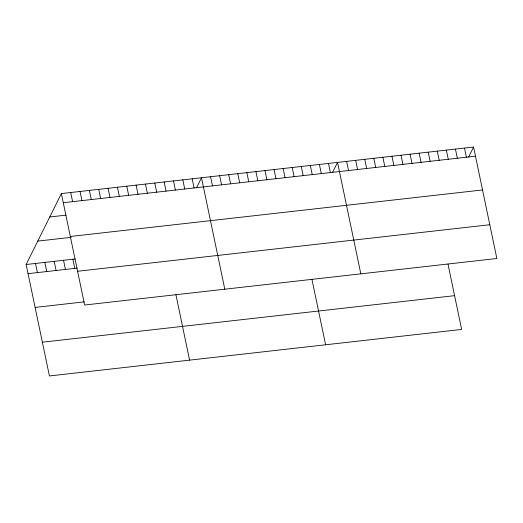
<?xml version="1.0" encoding="UTF-8"?>
<svg xmlns="http://www.w3.org/2000/svg" width="523" height="523" viewBox="0 0 523 523"><rect width="100%" height="100%" fill="white"/><g stroke="black" fill="none" stroke-linecap="round" stroke-linejoin="round"><path stroke-width="0.78" d="M447.982 264.05L461.639 329.425L49.43 375.959L26.15 264.507L61.361 193.575L473.57 147.041L496.85 258.493L84.641 305.02L61.361 193.575M196.53 187.783L201.512 177.755L224.792 289.199M332.556 172.433L337.538 162.398L360.824 273.849M468.588 157.077L473.57 147.041M63.27 202.721L475.479 156.187M49.737 216.98L66.088 215.136M70.324 236.481L482.533 189.947M37.767 241.103L71.252 237.318M26.15 264.507L75.201 258.97M28.059 273.653L77.116 268.122M77.587 271.26L489.796 224.733M35.113 307.413L84.164 301.876M42.383 342.199L454.592 295.665M464.496 148.068L466.411 157.214M455.428 149.088L457.344 158.24M446.361 150.114L448.27 159.26M437.293 151.134L439.202 160.286M428.226 152.16L430.135 161.306M419.158 153.187L421.067 162.333M410.084 154.207L412 163.353M401.017 155.233L402.932 164.379M391.949 156.253L393.858 165.405M382.882 157.279L384.791 166.425M373.814 158.306L375.723 167.452M364.747 159.325L366.656 168.471M355.673 160.352L357.588 169.498M346.605 161.372L348.521 170.524M328.47 163.424L330.379 172.57M319.403 164.444L321.312 173.59M310.335 165.471L312.244 174.617M301.261 166.491L303.177 175.643M292.194 167.517L294.109 176.663M311.956 279.4L325.613 344.781M283.126 168.537L285.035 177.689M274.059 169.563L275.967 178.709M264.991 170.59L266.9 179.735M255.924 171.609L257.832 180.755M246.849 172.636L248.765 181.782M237.782 173.656L239.697 182.808M228.714 174.682L230.623 183.828M219.647 175.708L221.556 184.854M210.579 176.728L212.488 185.874M192.163 178.807L194.079 187.953M182.821 179.86L184.73 189.012M173.479 180.919L175.388 190.065M164.137 181.971L166.046 191.117M154.795 183.024L156.704 192.176M175.924 294.756L189.581 360.138M145.446 184.083L147.362 193.229M136.104 185.135L138.013 194.281M126.762 186.188L128.671 195.341M117.42 187.247L119.329 196.393M108.078 188.3L109.987 197.446M98.729 189.352L100.645 198.505M89.387 190.411L91.296 199.557M80.045 191.464L81.954 200.61M70.703 192.516L72.612 201.669M72.867 259.238L74.776 268.384M63.525 260.291L65.434 269.437M54.183 261.343L56.092 270.496M44.834 262.402L46.75 271.548M35.492 263.455L37.408 272.601"/></g></svg>
